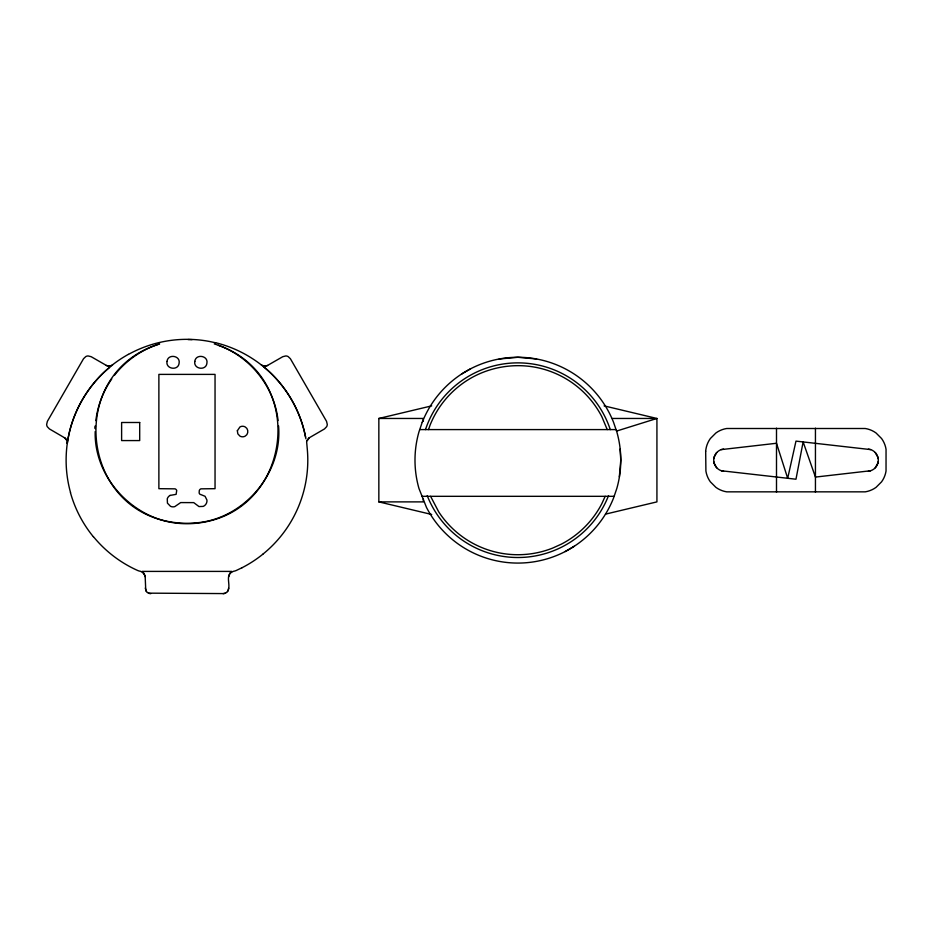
<?xml version="1.0" encoding="UTF-8"?>
<svg xmlns="http://www.w3.org/2000/svg" width="933" height="933" viewBox="0 0 933 933"><rect width="100%" height="100%" fill="white"/><g stroke="black" fill="none" stroke-linecap="round" stroke-linejoin="round"><path stroke-width="1.4" d="M278.559 425.88C282.652 473.766 243.268 519.681 195.3 522.923A91.784 91.784 0 0 1 178.623 522.923C79.865 514.631 64.75 372.757 159.66 343.915M95.364 425.984L95.236 428.655L95.364 425.88M70.57 492.659A120.87 120.87 0 0 1 67.304 443.257L67.118 440.831L65.473 438.312L49.426 428.935L47.256 426.661A5.575 5.575 0 0 1 46.65 424.387L47.385 421.331L83.538 358.715L85.813 356.558A5.575 5.575 0 0 1 88.087 355.94L91.142 356.686L106.968 365.771L110.036 366.109M227.454 591.569C231.536 585.819 224.993 576.349 231.501 571.952M228.678 588.093L228.177 590.402A5.551 5.551 0 0 1 223.955 593.586L148.499 593.155M228.678 576.792L230.031 573.154L233.437 571.288A11.126 11.126 0 0 0 236.376 570.436L242.009 567.731M619.337 476.856L620.783 460.179L620.107 449.053M95.842 420.643C97.638 405.727 103.143 391.289 111.738 378.961M67.293 443.455C71.316 414.03 86.676 386.379 109.534 367.415M67.316 443.28C71.561 412.654 88.11 383.999 112.52 365.001L109.476 366.168L106.304 365.444M713.757 458.686L713.932 457.706M878.011 462.64L878.186 461.66M714.013 457.403L716.684 452.54M877.93 462.943L875.259 467.806M428.539 429.588L429.973 425.366A94.548 94.548 0 0 1 474.454 376.186C492.986 366.669 514.596 363.438 535.087 367.205A94.548 94.548 0 0 1 601.867 416.748L607.231 429.588M306.887 440.586L308.718 438.102L324.497 428.935L326.667 426.661A5.575 5.575 0 0 0 327.273 424.387L326.538 421.331L290.385 358.715L288.11 356.558A5.575 5.575 0 0 0 285.836 355.94L282.792 356.686L266.978 365.759L263.899 366.109M605.179 496.321L601.867 503.598A94.548 94.548 0 0 1 561.316 544.161L552.686 548.079A94.548 94.548 0 0 1 438.743 511.914L430.591 496.321M114.351 375.416C125.582 360.873 141.256 349.852 158.738 344.207M309.336 437.694L306.619 441.636L307.319 449.484A120.905 120.905 0 0 1 306.957 474.349A120.963 120.963 0 0 1 284.332 531.728A120.963 120.963 0 0 1 262.873 554.179M461.578 374.051L470.629 368.78M565.141 551.566L574.192 546.295M267.619 365.444L264.447 366.168L261.415 365.001A120.649 120.649 0 0 0 250.919 357.654A120.905 120.905 0 0 0 215.535 342.691M170.039 495.423L176.115 494.35L176.722 490.513A2.787 2.787 0 0 0 175.054 488.845L158.878 488.682L158.878 374.39L215.045 374.39L215.045 488.682L200.968 488.845A2.787 2.787 0 0 0 199.3 490.513L199.149 492.752A2.053 2.053 0 0 0 199.592 493.849L199.709 493.989A2.146 2.146 0 0 0 200.187 494.362A2.053 2.053 0 0 0 200.922 494.618L205.062 496.286L206.951 500.1A6.123 6.123 0 0 1 203.231 506.397L198.974 506.561L193.737 502.619L180.664 502.584L174.833 506.596A6.111 6.111 0 0 1 170.482 506.292L167.439 503.155L167.264 498.793A6.111 6.111 0 0 1 170.039 495.435M225.424 593.155L223.115 593.656M616.608 431.058L656.925 418.462L656.925 501.884L605.482 514.141M721.372 449.589L776.501 443.268L787.685 478.302L795.977 441.122L870.571 449.589M870.571 470.757L815.442 477.078L803.126 441.915L795.977 479.224L721.372 470.757M431.676 514.468L378.845 501.884L378.845 418.462L431.676 405.878M499.167 358.995L517.885 357.281L536.603 358.995M378.845 418.462L423.337 418.462L423.337 421.343M612.433 418.462L656.925 418.462L604.094 405.878M419.745 429.588L616.037 429.588M421.634 496.321L614.136 496.321M378.845 501.884L423.337 501.884L423.337 499.015M142.096 571.404L231.827 571.404M188.011 339.554L192.046 339.659M150.808 593.656L149.98 593.586A5.551 5.551 0 0 1 145.758 590.402L145.14 575.743L142.434 571.952M215.57 342.784L209.295 341.431A120.87 120.87 0 0 0 128.556 354.342M214.263 343.915C309.733 373.375 293.428 514.27 195.3 523.355A92.285 92.285 0 0 1 178.623 523.355C133.559 519.436 93.906 477.964 95.189 431.536M218.404 345.315C250.312 356.628 274.349 386.88 278.069 420.538M64.47 437.624L67.036 440.586M261.415 365.001C284.588 383.078 300.764 409.832 305.884 438.79M263.864 366.972C285.358 384.606 300.344 409.89 305.581 437.192M875.259 452.54L877.93 457.403M716.684 467.806L714.013 462.943M146.469 591.569L145.245 588.093M878.011 457.706L878.186 458.686M713.757 461.66L713.932 462.64M145.245 576.792L143.892 573.154L140.486 571.288A11.126 11.126 0 0 1 137.548 570.436A120.87 120.87 0 0 1 93.393 536.627M815.442 428.189L815.442 492.158M776.501 428.189L776.501 492.158M262.849 554.214A120.905 120.905 0 0 1 241.985 567.765M93.277 536.662A120.905 120.905 0 0 1 70.442 492.659M112.392 364.931A120.905 120.905 0 0 1 128.427 354.33M868.401 449.123A11.114 11.114 0 0 1 868.401 471.223M723.565 471.235A11.149 11.149 0 0 1 723.565 449.088M608.538 495.621A97.335 97.335 0 0 1 427.232 495.621M425.483 429.612A97.335 97.335 0 0 1 610.287 429.612M705.675 451.245L705.908 471.048A25.028 25.028 0 0 0 710.363 481.836L715.914 487.376A25.028 25.028 0 0 0 726.702 491.843L865.241 491.843A25.028 25.028 0 0 0 876.029 487.376L881.568 481.836A25.028 25.028 0 0 0 886.035 471.048L886.047 449.309A25.028 25.028 0 0 0 881.58 438.522L876.029 432.97A25.028 25.028 0 0 0 865.241 428.504L726.702 428.504A25.028 25.028 0 0 0 715.914 432.97L710.375 438.51A25.028 25.028 0 0 0 705.908 449.309L705.675 451.245M167.007 361.433C165.514 369.188 178.331 371.042 179.113 363.194C180.594 355.45 167.788 353.584 167.007 361.433M194.81 361.433C193.329 369.188 206.135 371.042 206.916 363.194C208.409 355.45 195.592 353.584 194.81 361.433M237.355 430.731L237.822 433.822L239.944 436.108A5.283 5.283 0 0 0 245.216 436.108C248.691 434.288 248.679 428.772 245.216 426.952A5.283 5.283 0 0 0 239.944 426.964L237.355 430.731M422.217 422.299L418.964 431.862A102.887 102.887 0 0 0 418.964 488.484L426.486 507.435A102.887 102.887 0 0 0 613.552 498.047L616.806 488.484A102.887 102.887 0 0 0 616.806 431.862L613.552 422.299A102.887 102.887 0 0 0 422.217 422.299M139.693 422.497L121.617 422.497L121.617 440.574L139.693 440.574L139.693 422.497"/></g></svg>
